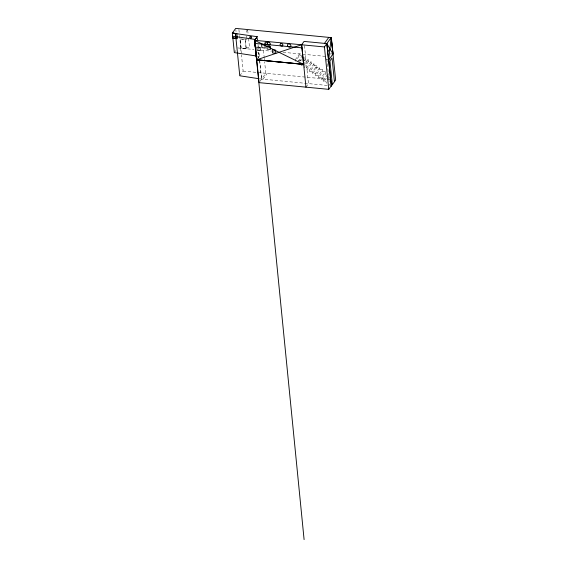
<?xml version="1.0" encoding="UTF-8"?>
<svg xmlns="http://www.w3.org/2000/svg" width="568" height="568" viewBox="0 0 568 568"><rect width="100%" height="100%" fill="white"/><g stroke="black" fill="none" stroke-linecap="round" stroke-linejoin="round"><path stroke-width="0.43" stroke-dasharray="2.84 2.13" d="M258.724 52.157L259.114 56.445L257.702 58.433L259.285 56.246L258.674 50.197M234.811 51.937L235.77 50.602M245.22 39.803L247.037 39.852M245.987 47.371L249.537 47.584L248.578 38.141M246.114 48.585L245.191 39.483L240.115 38.993L241.038 48.095L246.2 48.472L245.269 39.362L240.2 38.872L241.123 47.982L246.2 48.472M239.774 75.778L243.125 71.099L241.478 54.862M260.094 81.224L265.796 73.286L264.631 61.848M262.998 79.25L267.18 73.421M295.19 59.896L299.499 53.889L299.641 55.288L295.332 61.294M298.044 61.557L301.878 56.218M299.663 61.387L301.58 58.717M302.858 60.982L305.25 57.645L302.538 57.382M304.476 60.819L305.435 59.484L305.25 57.645M303.639 64.276L306.031 60.939L304.363 60.776M303.837 65.746L308.147 59.739L305.435 59.484M308.332 61.578L304.022 67.585L306.734 67.848L311.044 61.834L308.332 61.578L308.147 59.739M311.236 63.673L306.919 69.679L309.631 69.942L313.941 63.935L311.236 63.673L311.044 61.834M314.118 65.661L316.83 65.923L312.521 71.93L309.808 71.667L314.118 65.661L313.934 63.822M315.19 67.294L319.692 67.691L315.382 73.698L312.67 73.435L316.987 67.429L316.823 65.867M305.96 87.152L308.481 83.638L304.391 44.808M319.883 69.523L322.589 69.786L318.279 75.792L315.567 75.53L319.883 69.523L319.692 67.691M322.78 71.625L325.492 71.88L321.176 77.887L318.463 77.631L322.78 71.625L322.589 69.786M327.502 74.607L323.668 79.946L321.36 79.726L325.677 73.719L325.492 71.88M326.295 83.297L326.153 81.898L323.845 81.671L326.721 77.667M328.553 78.561L329.504 77.22M328.694 79.96L329.653 78.625M329.39 84.959L330.32 83.666M257.616 58.483L259.114 56.445L257.943 52.199M247.712 30.729L246.555 30.622L246.917 34.179M332.812 54.003L330.469 53.775L330.626 55.288M237.687 47.925L253.882 49.487M260.854 50.162L270.922 51.134M271.788 51.212L274.387 51.468M283.049 52.299L327.31 56.566M299.641 55.288L301.679 55.486M326.316 59.612L328.623 59.832M298.527 60.215L303.532 60.698M301.125 65.49L302.481 65.618M243.125 71.099L329.596 79.435M327.225 85.441L259.867 78.853M329.703 85.683L331.265 85.832M257.382 56.161L259.114 56.445M247.684 30.338L248.173 34.3M259.597 60.804L261.614 79.115L259.732 60.641M326.827 58.845L328.439 74.671M328.524 75.551L329.149 81.707M323.668 79.946L323.845 81.671M321.176 77.887L321.36 79.726M318.279 75.792L318.463 77.631M315.382 73.698L315.567 75.53M312.521 71.93L312.67 73.435M309.631 69.942L309.808 71.667M263.474 50.417L264.191 57.453M264.276 58.334L264.546 60.968M257.46 38.276L257.616 39.831M258.319 46.739L258.582 49.331M246.654 36.061L246.881 38.34M238.901 29.493L239.22 32.653M239.519 35.543L241.393 54.031M240.576 48.209L240.804 50.474M235.869 29.983L236.025 31.567M257.46 38.432L257.616 40.15M258.014 44.439L258.404 48.727"/><path stroke-width="0.85" d="M257.304 36.714L254.634 40.314L256.622 59.839L301.651 44.751L304.05 41.414L326.834 43.608L331.336 86.031L328.694 60.023L331.144 37.602L324.434 46.945L328.744 89.346L259.086 82.637L254.641 40.307L257.304 36.714L232.347 33.072L234.335 52.604L256.516 56.019M236.607 33.654L232.347 33.072L235.706 28.4L331.343 37.623L335.652 80.017L331.336 86.031M254.854 42.245L254.634 40.314L303.575 64.369L256.622 59.839L254.641 40.307L324.434 46.945M324.491 43.381L328.801 37.374M327.764 51.816L329.923 48.812M328.694 60.023L333.011 54.017L331.144 37.602L333.011 54.017L326.834 43.608L328.503 60.009M328.744 89.346L331.265 85.832M266.853 46.292L270.119 46.363L270.432 49.437L267.145 49.118L266.832 46.043L270.119 46.363M256.622 59.839L303.575 64.369L301.651 44.751L305.96 87.152M304.1 539.6L254.968 43.424L301.97 47.861M232.667 36.189L255.053 39.433M232.83 37.822L235.947 38.12M232.873 38.226L237.317 38.73L236.792 33.576M256.764 59.761L303.639 64.276M232.347 33.072L235.301 33.427L235.784 36.487M258.987 78.718L239.774 75.778L235.464 33.377M254.641 40.307L255.351 42.856M235.301 33.427L235.99 38.525M254.968 43.424L255.28 46.398M334.445 81.7L332.031 57.964L329.93 60.897L332.337 84.632M267.805 42.209L267.13 43.445L268.075 44.829L269.686 44.978L270.368 43.75L269.424 42.366L267.805 42.209M280.62 43.537L279.996 44.68L280.869 45.965L282.367 46.107L282.999 44.964L282.126 43.679L280.62 43.537M264.894 45.007L261.599 44.694L261.891 47.634L265.206 48.081L264.894 45.007M260.045 47.456L256.757 47.144L257.07 50.218L260.357 50.531L260.045 47.456M275.508 50.183L272.221 49.863L272.534 52.938L275.821 53.257L275.508 50.183M265.029 43.537A1.335 1.086 35.4 0 0 267.18 44.261A1.335 1.086 35.4 0 0 266.42 42.252A1.335 1.086 35.4 0 0 265.029 43.537M287.536 45.823A1.846 1.505 35.4 0 0 290.511 46.825A1.846 1.505 35.4 0 0 289.46 44.041A1.846 1.505 35.4 0 0 287.536 45.823M249.892 37.239A0.987 0.76 43 0 0 251.368 38.02A0.987 0.76 43 0 0 251.013 36.508A0.987 0.76 43 0 0 249.892 37.239"/></g></svg>
